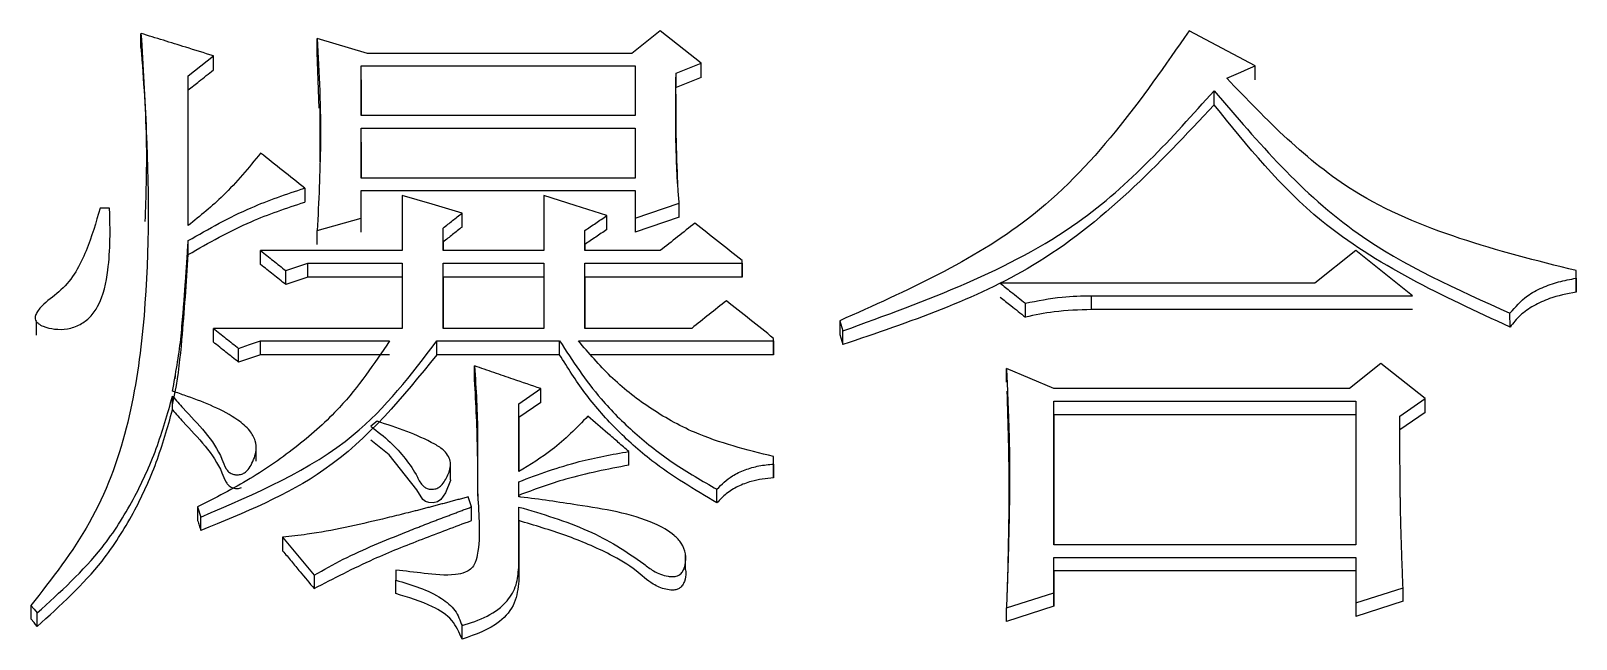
# Model space of a CAD drawing. Header units: millimetres. Extents: x 2223 to 4172, y 741 to 2119.
# Drawn here: x 2699.45 to 2704.76, y 1891.66 to 1893.75 of the extents above; entities that cross this region are included whole.
import ezdxf

# ---------------------------------------------------------------- set-up
doc = ezdxf.new("R2010")
doc.units = ezdxf.units.MM

msp = doc.modelspace()

# ---------------------------------------------------------------- linework, layer by layer
at = {"color": 7, "linetype": 'Continuous', "lineweight": 25}
for p, q in [((2699.831, 1893.6953), (2699.831, 1893.7441)), ((2700.61, 1893.6757), (2700.4369, 1893.727)), ((2700.4369, 1893.6783), (2700.4369, 1893.727)), ((2701.616, 1893.7527), (2701.5186, 1893.6757)), ((2701.7566, 1893.6415), (2701.616, 1893.7527)), ((2703.6604, 1893.6329), (2703.4333, 1893.7527)), ((2699.9934, 1893.5987), (2700.0799, 1893.6672)), ((2700.0799, 1893.6185), (2700.0799, 1893.6672)), ((2700.4439, 1893.4872), (2700.4369, 1893.6783)), ((2700.5883, 1893.6329), (2701.5294, 1893.6329)), ((2700.5883, 1893.4617), (2700.5883, 1893.6329)), ((2700.5883, 1893.5843), (2700.5883, 1893.6329)), ((2701.5294, 1893.6329), (2701.5294, 1893.4617)), ((2701.6701, 1893.6073), (2701.7566, 1893.6415)), ((2701.6701, 1893.5587), (2701.6701, 1893.6073)), ((2701.7566, 1893.5929), (2701.7566, 1893.6415)), ((2703.6604, 1893.5843), (2703.6604, 1893.6329)), ((2699.9934, 1893.0842), (2699.9934, 1893.5987)), ((2699.9934, 1893.5501), (2699.9934, 1893.5987)), ((2700.5883, 1893.5843), (2700.5883, 1893.4617)), ((2701.7566, 1893.5929), (2701.6701, 1893.5587)), ((2699.9934, 1893.0888), (2699.9934, 1893.5501)), ((2703.5198, 1893.4989), (2703.5198, 1893.5474)), ((2700.4458, 1893.4888), (2700.4454, 1893.3027)), ((2701.5294, 1893.4617), (2700.5883, 1893.4617)), ((2700.5883, 1893.4189), (2701.5294, 1893.4189)), ((2700.5883, 1893.2473), (2700.5883, 1893.4189)), ((2700.5883, 1893.3705), (2700.5883, 1893.4189)), ((2701.5294, 1893.4189), (2701.5294, 1893.2473)), ((2700.5883, 1893.3705), (2700.5883, 1893.2473)), ((2701.5294, 1893.2473), (2700.5883, 1893.2473)), ((2700.3936, 1893.213), (2700.3936, 1893.1649)), ((2700.5883, 1893.1099), (2700.5883, 1893.2044)), ((2700.5883, 1893.2044), (2701.5294, 1893.2044)), ((2700.5883, 1893.1563), (2700.5883, 1893.2044)), ((2700.729, 1893.1872), (2700.729, 1892.9982)), ((2701.2157, 1893.1872), (2701.2157, 1892.9982)), ((2701.5294, 1893.2044), (2701.5294, 1893.1099)), ((2699.7229, 1893.1443), (2699.6905, 1893.1443)), ((2700.9345, 1893.0791), (2700.9345, 1893.1271)), ((2701.5294, 1893.1099), (2701.6809, 1893.1615)), ((2701.6809, 1893.1135), (2701.6809, 1893.1615)), ((2700.4369, 1893.067), (2700.5883, 1893.1099)), ((2700.5883, 1893.062), (2700.5883, 1893.1099)), ((2700.8696, 1892.9982), (2700.8696, 1893.0756)), ((2700.8696, 1893.0277), (2700.8696, 1893.0756)), ((2701.4321, 1893.0706), (2701.4321, 1893.1185)), ((2701.6809, 1893.1135), (2701.5294, 1893.062)), ((2701.5294, 1893.1099), (2701.5294, 1893.062)), ((2699.7248, 1893.0639), (2699.7248, 1893.0642)), ((2699.9934, 1892.9847), (2699.9934, 1893.0326)), ((2700.4369, 1893.0191), (2700.4369, 1893.067)), ((2700.8696, 1893.0277), (2700.8696, 1892.9982)), ((2701.3564, 1892.9982), (2701.3564, 1893.067)), ((2701.3564, 1893.0191), (2701.3564, 1893.067)), ((2700.729, 1892.9982), (2700.2422, 1892.9982)), ((2701.2157, 1892.9982), (2700.8696, 1892.9982)), ((2701.3564, 1893.0191), (2701.3564, 1892.9982)), ((2701.616, 1892.9982), (2701.3564, 1892.9982)), ((2704.0066, 1892.9982), (2703.866, 1892.8864)), ((2704.2013, 1892.8433), (2704.0066, 1892.9982)), ((2700.3287, 1892.8817), (2700.3287, 1892.9294)), ((2700.4044, 1892.9552), (2700.729, 1892.9552)), ((2700.4044, 1892.9074), (2700.4044, 1892.9552)), ((2700.729, 1892.9552), (2700.729, 1892.7313)), ((2700.8696, 1892.9552), (2701.2157, 1892.9552)), ((2700.8696, 1892.7313), (2700.8696, 1892.9552)), ((2700.8696, 1892.9074), (2700.8696, 1892.9552)), ((2701.2157, 1892.9552), (2701.2157, 1892.7313)), ((2701.3564, 1892.9552), (2701.8972, 1892.9552)), ((2701.3564, 1892.7313), (2701.3564, 1892.9552)), ((2701.3564, 1892.9074), (2701.3564, 1892.9552)), ((2701.8972, 1892.9552), (2701.8972, 1892.9638)), ((2701.8972, 1892.916), (2701.8972, 1892.9638)), ((2701.8972, 1892.9552), (2701.8972, 1892.9074)), ((2701.8972, 1892.9074), (2701.8972, 1892.916)), ((2704.7638, 1892.9036), (2704.7638, 1892.9294)), ((2704.7638, 1892.8817), (2704.7638, 1892.9294)), ((2700.4044, 1892.9074), (2700.3287, 1892.8817)), ((2700.729, 1892.9074), (2700.4044, 1892.9074)), ((2700.8696, 1892.9074), (2700.8696, 1892.7313)), ((2701.2157, 1892.9074), (2700.8696, 1892.9074)), ((2701.3564, 1892.9074), (2701.3564, 1892.7313)), ((2701.8972, 1892.9074), (2701.3564, 1892.9074)), ((2703.866, 1892.8864), (2702.7842, 1892.8864)), ((2704.7638, 1892.9036), (2704.7638, 1892.8559)), ((2702.8708, 1892.7699), (2702.8708, 1892.8175)), ((2703.0979, 1892.8433), (2704.2013, 1892.8433)), ((2703.0979, 1892.7957), (2703.0979, 1892.8433)), ((2699.4712, 1892.7553), (2699.4712, 1892.7075)), ((2702.2326, 1892.7572), (2702.2434, 1892.7227)), ((2702.2326, 1892.7572), (2702.2326, 1892.7097)), ((2704.2013, 1892.7957), (2703.0979, 1892.7957)), ((2704.5367, 1892.7355), (2704.5366, 1892.783)), ((2700.729, 1892.7313), (2700.0799, 1892.7313)), ((2701.2157, 1892.7313), (2700.8696, 1892.7313)), ((2701.7241, 1892.7313), (2701.3564, 1892.7313)), ((2702.2326, 1892.7097), (2702.2434, 1892.6753)), ((2702.2434, 1892.6753), (2702.2434, 1892.7227)), ((2700.1665, 1892.615), (2700.1665, 1892.6623)), ((2700.2422, 1892.6882), (2700.6857, 1892.6882)), ((2700.848, 1892.6882), (2701.2698, 1892.6882)), ((2700.848, 1892.6408), (2700.848, 1892.6882)), ((2701.2698, 1892.6408), (2701.2698, 1892.6882)), ((2701.3347, 1892.6882), (2702.0054, 1892.6882)), ((2702.0054, 1892.6882), (2702.0054, 1892.6968)), ((2702.0054, 1892.6494), (2702.0054, 1892.6968)), ((2702.0054, 1892.6882), (2702.0054, 1892.6408)), ((2702.0054, 1892.6408), (2702.0054, 1892.6494)), ((2700.2422, 1892.6408), (2700.1665, 1892.615)), ((2700.6857, 1892.6408), (2700.2422, 1892.6408)), ((2701.2698, 1892.6408), (2700.848, 1892.6408)), ((2700.9778, 1892.5547), (2700.9777, 1892.602)), ((2702.0054, 1892.6408), (2701.3777, 1892.6408)), ((2704.0931, 1892.6106), (2703.985, 1892.5243)), ((2704.2446, 1892.4898), (2704.0931, 1892.6106)), ((2702.9681, 1892.5243), (2702.8059, 1892.5934)), ((2702.8059, 1892.5461), (2702.8059, 1892.5934)), ((2699.9393, 1892.4513), (2699.9393, 1892.4985)), ((2701.1292, 1892.4725), (2701.2049, 1892.5243)), ((2701.2049, 1892.4771), (2701.2049, 1892.5243)), ((2703.985, 1892.5243), (2702.9681, 1892.5243)), ((2704.158, 1892.4293), (2704.2446, 1892.4898)), ((2704.2446, 1892.4426), (2704.2446, 1892.4898)), ((2701.2049, 1892.4771), (2701.1292, 1892.4254)), ((2701.1292, 1892.2392), (2701.1292, 1892.4725)), ((2701.1292, 1892.4254), (2701.1292, 1892.4725)), ((2702.9681, 1892.4811), (2704.0066, 1892.4811)), ((2702.9681, 1891.988), (2702.9681, 1892.4811)), ((2702.9681, 1892.434), (2702.9681, 1892.4811)), ((2704.0066, 1892.4811), (2704.0066, 1891.988)), ((2704.2446, 1892.4426), (2704.1581, 1892.3823)), ((2700.6425, 1892.4121), (2700.6208, 1892.3948)), ((2701.1292, 1892.4254), (2701.1292, 1892.2392)), ((2702.9681, 1892.434), (2702.9681, 1891.988)), ((2704.0066, 1892.434), (2702.9681, 1892.434)), ((2700.2272, 1892.2751), (2700.2272, 1892.3223)), ((2701.5078, 1892.2614), (2701.5078, 1892.3083)), ((2702.0054, 1892.2651), (2702.0054, 1892.291)), ((2700.8947, 1892.2106), (2700.8947, 1892.2577)), ((2702.0054, 1892.2651), (2702.0054, 1892.2182)), ((2701.1292, 1892.1525), (2701.1292, 1892.2045)), ((2701.1292, 1892.1577), (2701.1292, 1892.2045)), ((2701.8107, 1892.1318), (2701.8107, 1892.1786)), ((2700.0258, 1892.1179), (2700.0366, 1892.0833)), ((2700.9669, 1892.1179), (2700.9561, 1892.1526)), ((2700.9669, 1892.0713), (2700.9669, 1892.1179)), ((2701.1292, 1891.9099), (2701.1292, 1892.1177)), ((2701.1292, 1892.071), (2701.1292, 1892.1177)), ((2700.0366, 1892.0367), (2700.0366, 1892.0833)), ((2701.1292, 1892.071), (2701.1292, 1891.8635)), ((2700.3179, 1892.014), (2700.4261, 1891.8839)), ((2700.3179, 1892.014), (2700.3179, 1891.9674)), ((2704.0066, 1891.988), (2702.9681, 1891.988)), ((2701.1292, 1891.9099), (2701.1292, 1891.8635)), ((2701.7026, 1891.9076), (2701.7026, 1891.9544)), ((2702.9681, 1891.8232), (2702.9681, 1891.9446)), ((2702.9681, 1891.9446), (2704.0066, 1891.9446)), ((2702.9681, 1891.8982), (2702.9681, 1891.9446)), ((2704.0066, 1891.9446), (2704.0066, 1891.7885)), ((2700.4261, 1891.8839), (2700.4261, 1891.8376)), ((2700.7073, 1891.9012), (2700.7073, 1891.8666)), ((2700.7073, 1891.8202), (2700.7073, 1891.8666)), ((2702.9681, 1891.8982), (2702.9681, 1891.7769)), ((2704.0066, 1891.8982), (2702.9681, 1891.8982)), ((2702.8059, 1891.7711), (2702.9681, 1891.8232)), ((2702.9681, 1891.7769), (2702.9681, 1891.8232)), ((2704.0066, 1891.7885), (2704.1689, 1891.8405)), ((2704.1689, 1891.7942), (2704.1689, 1891.8405)), ((2699.4526, 1891.7796), (2699.4526, 1891.7334)), ((2699.4741, 1891.7075), (2699.4741, 1891.7537)), ((2702.9681, 1891.7769), (2702.8059, 1891.7249)), ((2702.8059, 1891.7249), (2702.8059, 1891.7711)), ((2704.1689, 1891.7942), (2704.0066, 1891.7422)), ((2704.0066, 1891.7885), (2704.0066, 1891.7422)), ((2700.9345, 1891.6642), (2700.9345, 1891.7103))]:
    msp.add_line(p, q, dxfattribs=at)
at = {"color": 7, "linetype": 'Continuous', "lineweight": 25, "flags": 128}
for points in [[(2701.5186, 1893.6757), (2701.0643, 1893.6757), (2700.61, 1893.6757)], [(2703.5631, 1893.5902), (2703.5874, 1893.6009), (2703.6118, 1893.6116), (2703.6361, 1893.6223), (2703.6604, 1893.6329)], [(2700.9345, 1893.1271), (2700.8317, 1893.1572), (2700.729, 1893.1872)], [(2701.4321, 1893.1185), (2701.3239, 1893.1529), (2701.2157, 1893.1872)], [(2700.2422, 1892.9504), (2700.2422, 1892.9625), (2700.2422, 1892.9745), (2700.2422, 1892.9982)], [(2700.3287, 1892.9294), (2700.3666, 1892.9423), (2700.4044, 1892.9552)], [(2704.7638, 1892.8559), (2704.7638, 1892.8703), (2704.7638, 1892.8817)], [(2700.0799, 1892.6839), (2700.0799, 1892.6958), (2700.0799, 1892.7078), (2700.0799, 1892.7313)], [(2700.1665, 1892.6623), (2700.2043, 1892.6753), (2700.2422, 1892.6882)], [(2700.2422, 1892.6408), (2700.2422, 1892.6601), (2700.2422, 1892.6741), (2700.2422, 1892.6882)], [(2700.8944, 1892.2106), (2700.8945, 1892.2089), (2700.878, 1892.1661), (2700.8618, 1892.1434), (2700.8498, 1892.1357), (2700.8356, 1892.1321), (2700.8205, 1892.1328), (2700.8092, 1892.1369), (2700.8001, 1892.144), (2700.7795, 1892.1764), (2700.6836, 1892.2971), (2700.6215, 1892.3473), (2700.6208, 1892.3478), (2700.6208, 1892.3478)], [(2702.0054, 1892.2442), (2702.0054, 1892.2598), (2702.0054, 1892.291)], [(2702.0054, 1892.2182), (2702.0054, 1892.227), (2702.0054, 1892.2327), (2702.0054, 1892.2385), (2702.0054, 1892.2442)], [(2700.0258, 1892.1179), (2700.0258, 1892.0987), (2700.0258, 1892.085), (2700.0258, 1892.0713)], [(2699.4526, 1891.7797), (2699.4634, 1891.7667), (2699.4741, 1891.7537)], [(2699.4741, 1891.7075), (2699.4687, 1891.714), (2699.4633, 1891.7206), (2699.4526, 1891.7334)]]:
    msp.add_lwpolyline(points, dxfattribs=at)
at = {"color": 7, "linetype": 'Continuous', "lineweight": 25}
for points, knots in [([(2699.831, 1893.7441), (2699.8378, 1893.632), (2699.8581, 1893.2959), (2699.8608, 1892.7324), (2699.7461, 1892.1547), (2699.5249, 1891.8719), (2699.4527, 1891.7797)], [0, 0, 0, 0, 0.166548, 0.499383, 0.836688, 1, 1, 1, 1]), ([(2700.0799, 1893.6672), (2700.0482, 1893.677), (2699.9908, 1893.6947), (2699.9079, 1893.7204), (2699.8567, 1893.7362), (2699.8311, 1893.7441)], [0, 0, 0, 0, 0.382595, 0.691297, 1, 1, 1, 1]), ([(2700.4369, 1893.727), (2700.4401, 1893.667), (2700.4466, 1893.5469), (2700.4497, 1893.3268), (2700.4418, 1893.1667), (2700.4369, 1893.067)], [0, 0, 0, 0, 0.273667, 0.547376, 1, 1, 1, 1]), ([(2703.4333, 1893.7527), (2703.2694, 1893.5169), (2702.9712, 1893.0878), (2702.462, 1892.8599), (2702.2326, 1892.7572)], [0, 0, 0, 0, 0.549466, 1, 1, 1, 1]), ([(2699.831, 1893.6953), (2699.8394, 1893.5834), (2699.8542, 1893.3851), (2699.8476, 1893.1853), (2699.8447, 1893.0983)], [0, 0, 0, 0, 0.564585, 1, 1, 1, 1]), ([(2699.9934, 1893.5501), (2700.0059, 1893.56), (2700.0265, 1893.5763), (2700.0554, 1893.5991), (2700.0717, 1893.612), (2700.0799, 1893.6185)], [0, 0, 0, 0, 0.432906, 0.716452, 1, 1, 1, 1]), ([(2701.6809, 1893.1615), (2701.6795, 1893.1783), (2701.6775, 1893.2035), (2701.6735, 1893.2623), (2701.6715, 1893.3086), (2701.6704, 1893.3507), (2701.6701, 1893.3633), (2701.6698, 1893.3759), (2701.6696, 1893.3885), (2701.6694, 1893.4053), (2701.6692, 1893.4221), (2701.6691, 1893.4389), (2701.6691, 1893.4516), (2701.6691, 1893.4642), (2701.6691, 1893.4768), (2701.6691, 1893.4894), (2701.6691, 1893.4999), (2701.6692, 1893.5083), (2701.6692, 1893.5146), (2701.6693, 1893.5209), (2701.6693, 1893.5272), (2701.6693, 1893.5335), (2701.6694, 1893.5398), (2701.6694, 1893.5461), (2701.6695, 1893.5545), (2701.6696, 1893.5629), (2701.6697, 1893.5713), (2701.6697, 1893.5776), (2701.6698, 1893.5838), (2701.6699, 1893.5901), (2701.67, 1893.598), (2701.67, 1893.6037), (2701.6701, 1893.6073)], [0, 0, 0, 0, 0.113118, 0.169677, 0.395941, 0.424221, 0.4525, 0.480779, 0.509059, 0.537338, 0.593897, 0.622177, 0.650456, 0.678735, 0.707015, 0.735294, 0.763573, 0.777713, 0.791853, 0.805993, 0.820132, 0.834272, 0.848412, 0.862551, 0.876691, 0.90497, 0.91911, 0.93325, 0.947389, 0.961529, 0.975669, 1, 1, 1, 1]), ([(2704.7638, 1892.9294), (2704.4928, 1892.9977), (2704.016, 1893.1179), (2703.6996, 1893.4478), (2703.5631, 1893.5902)], [0, 0, 0, 0, 0.568428, 1, 1, 1, 1]), ([(2701.6765, 1893.2249), (2701.6765, 1893.2249), (2701.6765, 1893.225), (2701.6765, 1893.2271), (2701.6747, 1893.2698), (2701.6707, 1893.37), (2701.6701, 1893.4622), (2701.67, 1893.5119), (2701.67, 1893.5296), (2701.67, 1893.5358), (2701.6699, 1893.5355), (2701.6699, 1893.5353)], [0, 0, 0, 0, 0.006691, 0.017606, 0.043784, 0.513826, 0.728841, 0.873761, 0.909014, 0.944697, 1, 1, 1, 1]), ([(2702.2434, 1892.7227), (2702.531, 1892.8266), (2703.038, 1893.0097), (2703.3743, 1893.385), (2703.5198, 1893.5474)], [0, 0, 0, 0, 0.567325, 1, 1, 1, 1]), ([(2703.5198, 1893.4989), (2703.328, 1893.2948), (2702.9802, 1892.9247), (2702.4716, 1892.7525), (2702.2434, 1892.6753)], [0, 0, 0, 0, 0.5512685, 1, 1, 1, 1]), ([(2703.5198, 1893.5474), (2703.6712, 1893.3698), (2703.9459, 1893.0475), (2704.3537, 1892.865), (2704.5366, 1892.783)], [0, 0, 0, 0, 0.551247, 1, 1, 1, 1]), ([(2704.5367, 1892.7355), (2704.3053, 1892.8423), (2703.898, 1893.0303), (2703.6339, 1893.3575), (2703.5198, 1893.4989)], [0, 0, 0, 0, 0.5679506, 1, 1, 1, 1]), ([(2700.2422, 1893.3331), (2700.2012, 1893.283), (2700.1275, 1893.1928), (2700.0346, 1893.1175), (2699.9934, 1893.0842)], [0, 0, 0, 0, 0.556387, 1, 1, 1, 1]), ([(2700.3936, 1893.213), (2700.3684, 1893.233), (2700.3179, 1893.2731), (2700.2674, 1893.3131), (2700.2422, 1893.3331)], [0, 0, 0, 0, 0.4999967, 1, 1, 1, 1]), ([(2699.9934, 1893.0326), (2700.064, 1893.0728), (2700.1905, 1893.1449), (2700.3314, 1893.1921), (2700.3936, 1893.213)], [0, 0, 0, 0, 0.5578888, 1, 1, 1, 1]), ([(2699.6905, 1893.1443), (2699.6763, 1893.0951), (2699.6479, 1892.9964), (2699.584, 1892.8776), (2699.5047, 1892.8242), (2699.4756, 1892.7922), (2699.4675, 1892.7739), (2699.467, 1892.7634), (2699.4705, 1892.7549), (2699.4797, 1892.7457), (2699.5007, 1892.7349), (2699.5351, 1892.727), (2699.5795, 1892.7277), (2699.6222, 1892.7427), (2699.6587, 1892.7695), (2699.7, 1892.8307), (2699.7264, 1892.9586), (2699.7254, 1893.0721), (2699.723, 1893.1432), (2699.7229, 1893.1443)], [0, 0, 0, 0, 0.151237, 0.303887, 0.374012, 0.409203, 0.423454, 0.431523, 0.439658, 0.449578, 0.466985, 0.502292, 0.540771, 0.580872, 0.619436, 0.662511, 0.788748, 0.996835, 1, 1, 1, 1]), ([(2699.9934, 1892.9847), (2700.064, 1893.0249), (2700.1906, 1893.097), (2700.3314, 1893.1441), (2700.3936, 1893.1649)], [0, 0, 0, 0, 0.557853, 1, 1, 1, 1]), ([(2700.8696, 1893.0756), (2700.8804, 1893.0842), (2700.902, 1893.1013), (2700.9237, 1893.1185), (2700.9345, 1893.1271)], [0, 0, 0, 0, 0.500001, 1, 1, 1, 1]), ([(2700.9345, 1893.0791), (2700.9237, 1893.0706), (2700.902, 1893.0534), (2700.8804, 1893.0362), (2700.8696, 1893.0277)], [0, 0, 0, 0, 0.499997, 1, 1, 1, 1]), ([(2701.3564, 1893.067), (2701.369, 1893.0756), (2701.3942, 1893.0928), (2701.4195, 1893.1099), (2701.4321, 1893.1185)], [0, 0, 0, 0, 0.500001, 1, 1, 1, 1]), ([(2701.735, 1893.0928), (2701.7151, 1893.077), (2701.6755, 1893.0455), (2701.6358, 1893.014), (2701.616, 1892.9982)], [0, 0, 0, 0, 0.500001, 1, 1, 1, 1]), ([(2701.8972, 1892.9638), (2701.8702, 1892.9853), (2701.8161, 1893.0283), (2701.762, 1893.0713), (2701.735, 1893.0928)], [0, 0, 0, 0, 0.5, 1, 1, 1, 1]), ([(2699.9393, 1892.5157), (2699.9501, 1892.5751), (2699.9662, 1892.6642), (2699.9738, 1892.7615), (2699.9772, 1892.8026), (2699.9784, 1892.8175), (2699.9793, 1892.8288), (2699.9801, 1892.84), (2699.981, 1892.8512), (2699.9817, 1892.8605), (2699.9823, 1892.8699), (2699.9829, 1892.8773), (2699.9834, 1892.8848), (2699.9839, 1892.8923), (2699.9845, 1892.8997), (2699.9851, 1892.9091), (2699.9856, 1892.9166), (2699.9863, 1892.9259), (2699.9868, 1892.9334), (2699.9873, 1892.9408), (2699.9878, 1892.9483), (2699.9883, 1892.9558), (2699.9889, 1892.9651), (2699.9894, 1892.9726), (2699.9901, 1892.9819), (2699.9905, 1892.9894), (2699.9912, 1892.9987), (2699.9916, 1893.0062), (2699.9921, 1893.0137), (2699.9927, 1893.0218), (2699.9931, 1893.0281), (2699.9934, 1893.0326)], [0, 0, 0, 0, 0.346641, 0.519778, 0.563061, 0.584702, 0.606343, 0.627984, 0.649626, 0.671267, 0.682088, 0.703729, 0.714549, 0.72537, 0.747011, 0.757832, 0.779473, 0.790294, 0.811935, 0.822756, 0.833576, 0.855218, 0.866038, 0.88768, 0.8985, 0.920141, 0.930962, 0.952603, 0.963424, 0.974245, 1, 1, 1, 1]), ([(2701.4321, 1893.0706), (2701.4195, 1893.062), (2701.3942, 1893.0448), (2701.369, 1893.0277), (2701.3564, 1893.0191)], [0, 0, 0, 0, 0.499997, 1, 1, 1, 1]), ([(2699.9393, 1892.4685), (2699.9425, 1892.4833), (2699.9583, 1892.5572), (2699.9716, 1892.6809), (2699.9838, 1892.8384), (2699.9902, 1892.936), (2699.9934, 1892.9847)], [0, 0, 0, 0, 0.086672, 0.433942, 0.716948, 1, 1, 1, 1]), ([(2700.2422, 1892.9982), (2700.2566, 1892.9867), (2700.2854, 1892.9638), (2700.3143, 1892.9408), (2700.3287, 1892.9294)], [0, 0, 0, 0, 0.499999, 1, 1, 1, 1]), ([(2700.3287, 1892.8817), (2700.3143, 1892.8931), (2700.2854, 1892.916), (2700.2566, 1892.9389), (2700.2422, 1892.9504)], [0, 0, 0, 0, 0.5, 1, 1, 1, 1]), ([(2702.7842, 1892.8864), (2702.7966, 1892.8765), (2702.8172, 1892.8601), (2702.8461, 1892.8372), (2702.8625, 1892.824), (2702.8708, 1892.8175)], [0, 0, 0, 0, 0.428307, 0.714154, 1, 1, 1, 1]), ([(2704.5366, 1892.783), (2704.555, 1892.8043), (2704.5857, 1892.8397), (2704.6466, 1892.8724), (2704.7036, 1892.8921), (2704.7437, 1892.8998), (2704.7638, 1892.9036)], [0, 0, 0, 0, 0.329917, 0.550134, 0.774051, 1, 1, 1, 1]), ([(2701.8431, 1892.8261), (2701.8233, 1892.8103), (2701.7836, 1892.7787), (2701.744, 1892.7471), (2701.7241, 1892.7313)], [0, 0, 0, 0, 0.500001, 1, 1, 1, 1]), ([(2702.0054, 1892.6968), (2701.9784, 1892.7184), (2701.9243, 1892.7615), (2701.8702, 1892.8045), (2701.8431, 1892.8261)], [0, 0, 0, 0, 0.4999997, 1, 1, 1, 1]), ([(2702.7842, 1892.8387), (2702.7966, 1892.8289), (2702.8172, 1892.8125), (2702.8461, 1892.7896), (2702.8625, 1892.7764), (2702.8708, 1892.7699)], [0, 0, 0, 0, 0.4285576, 0.7142788, 1, 1, 1, 1]), ([(2702.8708, 1892.8175), (2702.9126, 1892.8259), (2702.9874, 1892.841), (2703.0641, 1892.8426), (2703.0979, 1892.8433)], [0, 0, 0, 0, 0.5590432, 1, 1, 1, 1]), ([(2704.7638, 1892.8559), (2704.7327, 1892.8497), (2704.6818, 1892.8397), (2704.6179, 1892.8102), (2704.5702, 1892.778), (2704.5477, 1892.7496), (2704.5367, 1892.7355)], [0, 0, 0, 0, 0.34797, 0.569793, 0.78749, 1, 1, 1, 1]), ([(2703.0979, 1892.7957), (2703.0549, 1892.7945), (2702.9782, 1892.7923), (2702.9036, 1892.7767), (2702.8708, 1892.7699)], [0, 0, 0, 0, 0.560892, 1, 1, 1, 1]), ([(2700.0799, 1892.7313), (2700.0943, 1892.7198), (2700.1232, 1892.6968), (2700.152, 1892.6738), (2700.1665, 1892.6623)], [0, 0, 0, 0, 0.499999, 1, 1, 1, 1]), ([(2700.6857, 1892.6882), (2700.6321, 1892.6092), (2700.5433, 1892.478), (2700.3717, 1892.3256), (2700.208, 1892.211), (2700.0868, 1892.1491), (2700.0258, 1892.1179)], [0, 0, 0, 0, 0.333002, 0.552476, 0.774971, 1, 1, 1, 1]), ([(2700.0366, 1892.0833), (2700.2251, 1892.1637), (2700.5566, 1892.305), (2700.7601, 1892.5727), (2700.848, 1892.6882)], [0, 0, 0, 0, 0.568507, 1, 1, 1, 1]), ([(2700.1665, 1892.615), (2700.152, 1892.6265), (2700.1232, 1892.6494), (2700.0943, 1892.6724), (2700.0799, 1892.6839)], [0, 0, 0, 0, 0.5, 1, 1, 1, 1]), ([(2701.2698, 1892.6882), (2701.3144, 1892.6199), (2701.3882, 1892.5067), (2701.5268, 1892.3698), (2701.6599, 1892.2649), (2701.7602, 1892.2074), (2701.8107, 1892.1786)], [0, 0, 0, 0, 0.333809, 0.553089, 0.775219, 1, 1, 1, 1]), ([(2702.0054, 1892.291), (2701.9125, 1892.3141), (2701.7605, 1892.3518), (2701.5763, 1892.4558), (2701.4415, 1892.5623), (2701.3701, 1892.6465), (2701.3347, 1892.6882)], [0, 0, 0, 0, 0.347456, 0.568585, 0.785979, 1, 1, 1, 1]), ([(2700.848, 1892.6408), (2700.7306, 1892.496), (2700.5173, 1892.233), (2700.1857, 1892.0976), (2700.0366, 1892.0367)], [0, 0, 0, 0, 0.550322, 1, 1, 1, 1]), ([(2700.9777, 1892.602), (2700.9826, 1892.522), (2700.9915, 1892.374), (2700.9831, 1892.1577), (2701.0012, 1892.0092), (2700.9806, 1891.9237), (2700.9646, 1891.9034), (2700.9423, 1891.8908), (2700.888, 1891.8799), (2700.8073, 1891.8893), (2700.7395, 1891.8973), (2700.7073, 1891.9012)], [0, 0, 0, 0, 0.257644, 0.476383, 0.695117, 0.731864, 0.752184, 0.772582, 0.805413, 0.907666, 1, 1, 1, 1]), ([(2701.2049, 1892.5243), (2701.1735, 1892.535), (2701.12, 1892.5534), (2701.0443, 1892.5792), (2700.9999, 1892.5944), (2700.9777, 1892.602)], [0, 0, 0, 0, 0.414509, 0.7072526, 1, 1, 1, 1]), ([(2701.8107, 1892.1318), (2701.7338, 1892.1775), (2701.6078, 1892.2522), (2701.4609, 1892.385), (2701.3537, 1892.5071), (2701.2977, 1892.5964), (2701.2698, 1892.6408)], [0, 0, 0, 0, 0.346062, 0.56664, 0.784508, 1, 1, 1, 1]), ([(2699.948, 1892.5576), (2699.948, 1892.5576), (2699.948, 1892.5575), (2699.9481, 1892.5579), (2699.9483, 1892.5591), (2699.9489, 1892.5623), (2699.9496, 1892.5657), (2699.9499, 1892.5677)], [0, 0, 0, 0, 0.025297, 0.141451, 0.270493, 0.58461, 1, 1, 1, 1]), ([(2700.9883, 1892.1549), (2700.9886, 1892.2035), (2700.9894, 1892.3371), (2700.9823, 1892.4701), (2700.9778, 1892.5547)], [0, 0, 0, 0, 0.364106, 1, 1, 1, 1]), ([(2702.8059, 1892.5934), (2702.8063, 1892.5852), (2702.8069, 1892.5729), (2702.8078, 1892.5525), (2702.8086, 1892.5321), (2702.8094, 1892.5117), (2702.8102, 1892.4912), (2702.8108, 1892.4749), (2702.8114, 1892.4585), (2702.8119, 1892.4463), (2702.8129, 1892.4217), (2702.8161, 1892.3358), (2702.8166, 1892.2498), (2702.8162, 1892.1719), (2702.8161, 1892.1555), (2702.8159, 1892.1391), (2702.8157, 1892.1227), (2702.8155, 1892.1063), (2702.8152, 1892.0899), (2702.815, 1892.0776), (2702.8147, 1892.0673), (2702.8145, 1892.057), (2702.8144, 1892.0488), (2702.8142, 1892.0406), (2702.814, 1892.0324), (2702.8138, 1892.0242), (2702.8135, 1892.014), (2702.8133, 1892.0058), (2702.8131, 1891.9975), (2702.8129, 1891.9893), (2702.8127, 1891.9811), (2702.8124, 1891.9709), (2702.8122, 1891.9627), (2702.8119, 1891.9544), (2702.8117, 1891.9462), (2702.8115, 1891.938), (2702.8112, 1891.9298), (2702.811, 1891.9216), (2702.8107, 1891.9134), (2702.8104, 1891.9031), (2702.8101, 1891.8949), (2702.8098, 1891.8846), (2702.8095, 1891.8764), (2702.8092, 1891.8682), (2702.809, 1891.86), (2702.8087, 1891.8518), (2702.8083, 1891.8415), (2702.808, 1891.8333), (2702.8078, 1891.8251), (2702.8075, 1891.8169), (2702.8072, 1891.8086), (2702.8069, 1891.8004), (2702.8066, 1891.7924), (2702.8063, 1891.7827), (2702.806, 1891.775), (2702.8059, 1891.7711)], [0, 0, 0, 0, 0.029904, 0.044856, 0.07476, 0.104664, 0.119616, 0.14952, 0.164472, 0.179424, 0.194376, 0.254184, 0.493446, 0.508398, 0.538302, 0.553254, 0.568206, 0.59811, 0.613062, 0.628014, 0.642966, 0.650442, 0.665394, 0.67287, 0.680346, 0.695298, 0.702774, 0.717726, 0.725202, 0.732678, 0.74763, 0.755106, 0.770057, 0.777533, 0.785009, 0.799961, 0.807437, 0.814913, 0.829865, 0.837341, 0.852293, 0.859769, 0.874721, 0.882197, 0.889673, 0.904625, 0.912101, 0.927053, 0.934529, 0.942005, 0.956957, 0.964433, 0.971909, 0.985954, 1, 1, 1, 1]), ([(2699.4741, 1891.7537), (2699.5534, 1891.8254), (2699.6831, 1891.9428), (2699.8075, 1892.1417), (2699.888, 1892.3167), (2699.9222, 1892.438), (2699.9393, 1892.4984)], [0, 0, 0, 0, 0.345608, 0.56562, 0.783503, 1, 1, 1, 1]), ([(2699.9393, 1892.4984), (2699.9515, 1892.4846), (2700.0124, 1892.4157), (2700.0911, 1892.339), (2700.1191, 1892.2557), (2700.1315, 1892.2381), (2700.1431, 1892.2309), (2700.1565, 1892.2278), (2700.1704, 1892.2283), (2700.1843, 1892.233), (2700.1986, 1892.244), (2700.2153, 1892.2704), (2700.229, 1892.3054), (2700.2255, 1892.3475), (2700.2042, 1892.3848), (2700.1302, 1892.4449), (2700.0367, 1892.4819), (2699.9588, 1892.5087), (2699.9416, 1892.5149), (2699.9393, 1892.5157)], [0, 0, 0, 0, 0.066203, 0.331418, 0.376174, 0.392134, 0.408285, 0.422252, 0.437571, 0.454108, 0.470588, 0.499884, 0.567199, 0.607022, 0.655995, 0.720748, 0.938177, 0.991744, 1, 1, 1, 1]), ([(2702.8074, 1892.515), (2702.8108, 1892.404), (2702.8158, 1892.2391), (2702.8129, 1892.0261), (2702.8107, 1891.9248), (2702.8094, 1891.8772), (2702.8087, 1891.8528), (2702.8085, 1891.8467), (2702.8084, 1891.8428)], [0, 0, 0, 0, 0.503814, 0.747752, 0.874235, 0.934549, 0.957165, 1, 1, 1, 1]), ([(2699.4741, 1891.7075), (2699.5534, 1891.7791), (2699.6831, 1891.8963), (2699.8075, 1892.095), (2699.888, 1892.2697), (2699.9222, 1892.3909), (2699.9393, 1892.4513)], [0, 0, 0, 0, 0.345691, 0.565702, 0.783554, 1, 1, 1, 1]), ([(2699.9393, 1892.4513), (2699.9515, 1892.4375), (2700.0125, 1892.3685), (2700.0909, 1892.2921), (2700.1191, 1892.2091), (2700.1311, 1892.1916), (2700.1428, 1892.1842), (2700.156, 1892.1811), (2700.1677, 1892.181), (2700.1743, 1892.1835), (2700.1766, 1892.1844)], [0, 0, 0, 0, 0.148722, 0.744517, 0.842906, 0.878942, 0.915433, 0.946758, 0.981101, 1, 1, 1, 1]), ([(2700.6208, 1892.3948), (2700.6437, 1892.3773), (2700.6874, 1892.3439), (2700.7411, 1892.2846), (2700.7761, 1892.2326), (2700.7938, 1892.1942), (2700.8116, 1892.1816), (2700.8241, 1892.1784), (2700.8377, 1892.1785), (2700.8516, 1892.1823), (2700.8658, 1892.1924), (2700.8799, 1892.2149), (2700.8927, 1892.241), (2700.8965, 1892.2701), (2700.8888, 1892.2919), (2700.8716, 1892.3151), (2700.8223, 1892.3448), (2700.745, 1892.3789), (2700.6768, 1892.401), (2700.6425, 1892.4121)], [0, 0, 0, 0, 0.117411, 0.224514, 0.331514, 0.385099, 0.401502, 0.417942, 0.434593, 0.453955, 0.473463, 0.503457, 0.565822, 0.597864, 0.6299, 0.663784, 0.718184, 0.85806, 1, 1, 1, 1]), ([(2701.3672, 1892.4293), (2701.328, 1892.3893), (2701.2576, 1892.3171), (2701.1687, 1892.2632), (2701.1292, 1892.2392)], [0, 0, 0, 0, 0.555111, 1, 1, 1, 1]), ([(2701.5078, 1892.3083), (2701.4958, 1892.3187), (2701.4717, 1892.3394), (2701.4248, 1892.3798), (2701.3899, 1892.4097), (2701.3672, 1892.4293)], [0, 0, 0, 0, 0.25711, 0.51422, 1, 1, 1, 1]), ([(2704.1689, 1891.8405), (2704.1684, 1891.8526), (2704.1677, 1891.8707), (2704.1669, 1891.8948), (2704.1662, 1891.9128), (2704.1655, 1891.9309), (2704.1649, 1891.949), (2704.1643, 1891.967), (2704.1638, 1891.9821), (2704.1634, 1891.9941), (2704.1631, 1892.0031), (2704.1629, 1892.0122), (2704.1626, 1892.0212), (2704.1623, 1892.0302), (2704.1621, 1892.0392), (2704.1618, 1892.0483), (2704.1616, 1892.0573), (2704.1614, 1892.0663), (2704.1611, 1892.0754), (2704.1609, 1892.0844), (2704.1607, 1892.0934), (2704.1605, 1892.1024), (2704.1604, 1892.1114), (2704.1602, 1892.1205), (2704.16, 1892.1295), (2704.1599, 1892.1385), (2704.1597, 1892.1475), (2704.1596, 1892.1566), (2704.1595, 1892.1656), (2704.1593, 1892.1746), (2704.1592, 1892.1836), (2704.1591, 1892.1926), (2704.159, 1892.2017), (2704.1589, 1892.2107), (2704.1588, 1892.2197), (2704.1588, 1892.2287), (2704.1587, 1892.2377), (2704.1586, 1892.2467), (2704.1586, 1892.2558), (2704.1585, 1892.2648), (2704.1584, 1892.2738), (2704.1584, 1892.2858), (2704.1583, 1892.2978), (2704.1583, 1892.3098), (2704.1583, 1892.3188), (2704.1582, 1892.3278), (2704.1582, 1892.3369), (2704.1582, 1892.3459), (2704.1582, 1892.3549), (2704.1581, 1892.3639), (2704.1581, 1892.3729), (2704.1581, 1892.3819), (2704.1581, 1892.3894), (2704.1581, 1892.3954), (2704.1581, 1892.3999), (2704.1581, 1892.4044), (2704.1581, 1892.4089), (2704.1581, 1892.4134), (2704.1581, 1892.4179), (2704.1581, 1892.4232), (2704.158, 1892.427), (2704.158, 1892.4293)], [0, 0, 0, 0, 0.061285, 0.091928, 0.12257, 0.153213, 0.183855, 0.214498, 0.24514, 0.260462, 0.275783, 0.291104, 0.306426, 0.321747, 0.337068, 0.352389, 0.367711, 0.383032, 0.398353, 0.413674, 0.428996, 0.444317, 0.459638, 0.47496, 0.490281, 0.505602, 0.520923, 0.536245, 0.551566, 0.566887, 0.582209, 0.59753, 0.612851, 0.628172, 0.643494, 0.658815, 0.674136, 0.689457, 0.704779, 0.7201, 0.735421, 0.750743, 0.781385, 0.796706, 0.812028, 0.827349, 0.84267, 0.857991, 0.873313, 0.888634, 0.903955, 0.919277, 0.934598, 0.942258, 0.949919, 0.95758, 0.96524, 0.972901, 0.980562, 0.988222, 1, 1, 1, 1]), ([(2701.1292, 1892.2045), (2701.1976, 1892.2298), (2701.3202, 1892.2751), (2701.4504, 1892.2981), (2701.5078, 1892.3083)], [0, 0, 0, 0, 0.55855, 1, 1, 1, 1]), ([(2701.5078, 1892.2614), (2701.435, 1892.2474), (2701.3053, 1892.2226), (2701.1829, 1892.1775), (2701.1292, 1892.1577)], [0, 0, 0, 0, 0.561231, 1, 1, 1, 1]), ([(2701.8107, 1892.1786), (2701.8272, 1892.1952), (2701.8548, 1892.2229), (2701.9072, 1892.2464), (2701.955, 1892.2603), (2701.9886, 1892.2635), (2702.0054, 1892.2651)], [0, 0, 0, 0, 0.330678, 0.5509904, 0.7745699, 1, 1, 1, 1]), ([(2702.0054, 1892.2182), (2701.9795, 1892.2152), (2701.9369, 1892.2103), (2701.8824, 1892.1895), (2701.8416, 1892.1648), (2701.8209, 1892.1427), (2701.8107, 1892.1318)], [0, 0, 0, 0, 0.3471514, 0.569168, 0.7868569, 1, 1, 1, 1]), ([(2700.9561, 1892.1526), (2700.9535, 1892.1519), (2700.9482, 1892.1504), (2700.9402, 1892.1483), (2700.9323, 1892.1461), (2700.9217, 1892.1433), (2700.9111, 1892.1404), (2700.9005, 1892.1376), (2700.8926, 1892.1355), (2700.882, 1892.1326), (2700.8714, 1892.1298), (2700.8608, 1892.127), (2700.8528, 1892.1249), (2700.8422, 1892.122), (2700.8316, 1892.1192), (2700.8184, 1892.1158), (2700.8051, 1892.1123), (2700.7892, 1892.1082), (2700.7679, 1892.1027), (2700.7466, 1892.0973), (2700.7093, 1892.088), (2700.5971, 1892.0611), (2700.4621, 1892.0297), (2700.346, 1892.017), (2700.3179, 1892.014)], [0, 0, 0, 0, 0.012619, 0.025237, 0.037856, 0.050474, 0.075711, 0.08833, 0.100948, 0.113567, 0.138804, 0.151422, 0.164041, 0.176659, 0.201896, 0.214515, 0.239752, 0.264989, 0.290226, 0.3407, 0.365937, 0.466887, 0.870929, 1, 1, 1, 1]), ([(2700.4261, 1891.8839), (2700.4592, 1891.9024), (2700.5607, 1891.9591), (2700.6796, 1892.0067), (2700.767, 1892.0416), (2700.7855, 1892.0489), (2700.804, 1892.0562), (2700.8203, 1892.0625), (2700.8342, 1892.0678), (2700.8412, 1892.0705), (2700.8505, 1892.074), (2700.8598, 1892.0776), (2700.8691, 1892.0811), (2700.8761, 1892.0838), (2700.8854, 1892.0873), (2700.8947, 1892.0908), (2700.904, 1892.0943), (2700.911, 1892.0969), (2700.9203, 1892.1005), (2700.9296, 1892.104), (2700.9389, 1892.1074), (2700.9459, 1892.1101), (2700.9553, 1892.1136), (2700.9623, 1892.1162), (2700.9669, 1892.1179)], [0, 0, 0, 0, 0.194919, 0.596792, 0.647185, 0.672381, 0.697577, 0.74797, 0.760568, 0.773166, 0.785764, 0.81096, 0.823558, 0.836156, 0.848754, 0.873951, 0.886549, 0.899147, 0.911745, 0.936941, 0.949539, 0.962137, 0.974736, 1, 1, 1, 1]), ([(2701.1292, 1892.1177), (2701.2104, 1892.0938), (2701.3649, 1892.0483), (2701.5123, 1891.9586), (2701.5946, 1891.895), (2701.6301, 1891.8807), (2701.6589, 1891.8778), (2701.6739, 1891.8802), (2701.6862, 1891.8875), (2701.6962, 1891.9003), (2701.7042, 1891.9238), (2701.7046, 1891.9571), (2701.6913, 1891.993), (2701.6555, 1892.0304), (2701.5418, 1892.0928), (2701.356, 1892.1202), (2701.1993, 1892.1447), (2701.1316, 1892.1522), (2701.1292, 1892.1524)], [0, 0, 0, 0, 0.188824, 0.359425, 0.391174, 0.431004, 0.443042, 0.4552, 0.463942, 0.475035, 0.493349, 0.52466, 0.556942, 0.585534, 0.64557, 0.848774, 0.994709, 1, 1, 1, 1]), ([(2700.4261, 1891.8376), (2700.4938, 1891.8727), (2700.6144, 1891.9353), (2700.798, 1892.0078), (2700.9106, 1892.0501), (2700.9669, 1892.0713)], [0, 0, 0, 0, 0.390671, 0.695193, 1, 1, 1, 1]), ([(2701.7012, 1891.9075), (2701.7022, 1891.9027), (2701.7054, 1891.8877), (2701.7015, 1891.8673), (2701.6932, 1891.8494), (2701.6842, 1891.8395), (2701.6723, 1891.8335), (2701.6554, 1891.8312), (2701.6268, 1891.8357), (2701.5807, 1891.8552), (2701.5276, 1891.9074), (2701.4274, 1891.9655), (2701.2915, 1892.0227), (2701.1835, 1892.0549), (2701.1292, 1892.071)], [0, 0, 0, 0, 0.0232551, 0.0725697, 0.0958641, 0.1153896, 0.1319047, 0.152492, 0.1864557, 0.2535872, 0.3644277, 0.517728, 0.7576573, 1, 1, 1, 1]), ([(2700.3179, 1891.9674), (2700.3279, 1891.9555), (2700.3479, 1891.9315), (2700.3839, 1891.8882), (2700.41, 1891.8569), (2700.4261, 1891.8376)], [0, 0, 0, 0, 0.277089, 0.554178, 1, 1, 1, 1]), ([(2700.9345, 1891.7103), (2700.964, 1891.7196), (2701.0222, 1891.7381), (2701.089, 1891.7875), (2701.1246, 1891.8491), (2701.1277, 1891.8898), (2701.1292, 1891.9099)], [0, 0, 0, 0, 0.291567, 0.574035, 0.788626, 1, 1, 1, 1]), ([(2700.7073, 1891.8666), (2700.7624, 1891.8503), (2700.8384, 1891.8278), (2700.9142, 1891.765), (2700.9278, 1891.7283), (2700.9345, 1891.7103)], [0, 0, 0, 0, 0.572071, 0.789697, 1, 1, 1, 1]), ([(2701.1292, 1891.8635), (2701.1266, 1891.8378), (2701.1215, 1891.7857), (2701.0551, 1891.7049), (2700.9807, 1891.6798), (2700.9345, 1891.6642)], [0, 0, 0, 0, 0.2694188, 0.5458195, 1, 1, 1, 1]), ([(2700.9345, 1891.6642), (2700.9248, 1891.6869), (2700.9051, 1891.7334), (2700.8198, 1891.7871), (2700.7503, 1891.8076), (2700.7073, 1891.8202)], [0, 0, 0, 0, 0.267568, 0.547482, 1, 1, 1, 1])]:
    msp.add_open_spline(points, degree=3, knots=knots, dxfattribs=at)
msp.add_open_spline([(2700.0258, 1892.0713), (2700.0276, 1892.0655), (2700.0312, 1892.054), (2700.0348, 1892.0425), (2700.0366, 1892.0367)], degree=3, dxfattribs=at)

doc.saveas('drawing.dxf')
